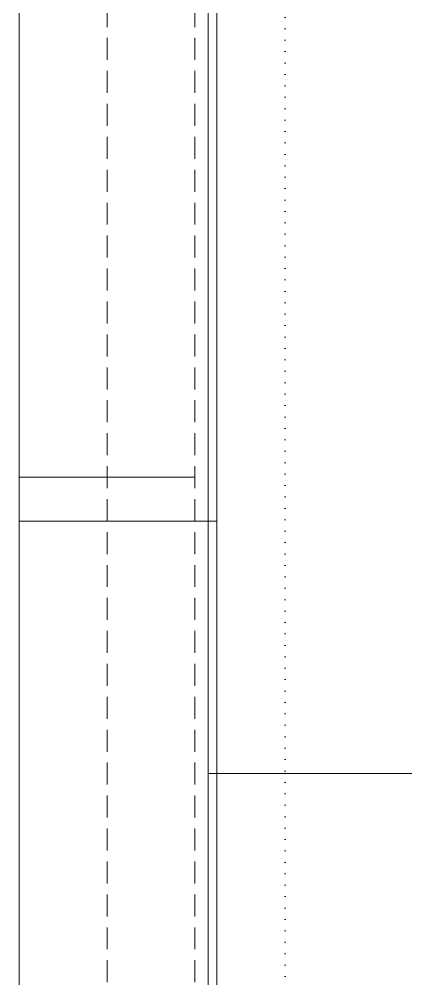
# Model space of a CAD drawing. Extents: x -1286 to 34975, y -230 to 6637.
# Drawn here: x 30690.8 to 30778.8, y 2070.8 to 2289.3 of the extents above; entities that cross this region are included whole.
import ezdxf

# ---------------------------------------------------------------- set-up
doc = ezdxf.new("R2010")
doc.units = 0
doc.header["$LTSCALE"] = 20
doc.linetypes.add('DOT2', pattern=[0.125, 0, -0.125])
doc.linetypes.add('HIDDEN', pattern=[0.375, 0.25, -0.125])
doc.layers.get('0').update_dxf_attribs({"color": 9, "lineweight": 9})
for name, color, linetype, lineweight in [('06A', 9, 'Continuous', 9), ('06D', 9, 'Continuous', 9), ('20', 9, 'DOT2', 9)]:
    doc.layers.add(name, color=color, linetype=linetype, lineweight=lineweight)

# ---------------------------------------------------------------- blocks, each defined once
blk = doc.blocks.new('catikatirevizepergole-krt')
blk.add_lwpolyline([(0, 0), (-830, 0), (-830, 1638), (0, 1638)], close=True)

msp = doc.modelspace()

# ---------------------------------------------------------------- linework, layer by layer
at = {"layer": '06A'}
for points in [[(30690.84, 2410.5), (30690.84, 2410.5), (30735.84, 2410.5), (30735.84, 787.5), (30690.84, 787.5), (30690.84, 2410.5)], [(30730.84, 2185), (30690.84, 2185)], [(30735.84, 2175), (30690.84, 2175)]]:
    msp.add_lwpolyline(points, dxfattribs=at)
at = {"layer": '06D', "linetype": 'HIDDEN'}
for points in [[(30710.84, 787.5), (30710.84, 2410.5)], [(30730.84, 787.5), (30730.84, 2410.5)]]:
    msp.add_lwpolyline(points, dxfattribs=at)
at = {"layer": '06D'}
for points in [[(31233.84, 2117.5), (31233.84, 2367.5), (30733.84, 2367.5), (30733.84, 2117.5)], [(31233.84, 1867.5), (31233.84, 2117.5), (30733.84, 2117.5), (30733.84, 1867.5)]]:
    msp.add_lwpolyline(points, close=True, dxfattribs=at)

# ---------------------------------------------------------------- block references
at = {"layer": '20'}
msp.add_blockref('catikatirevizepergole-krt', (31581.35, 789.5), dxfattribs=at)

doc.saveas('drawing.dxf')
